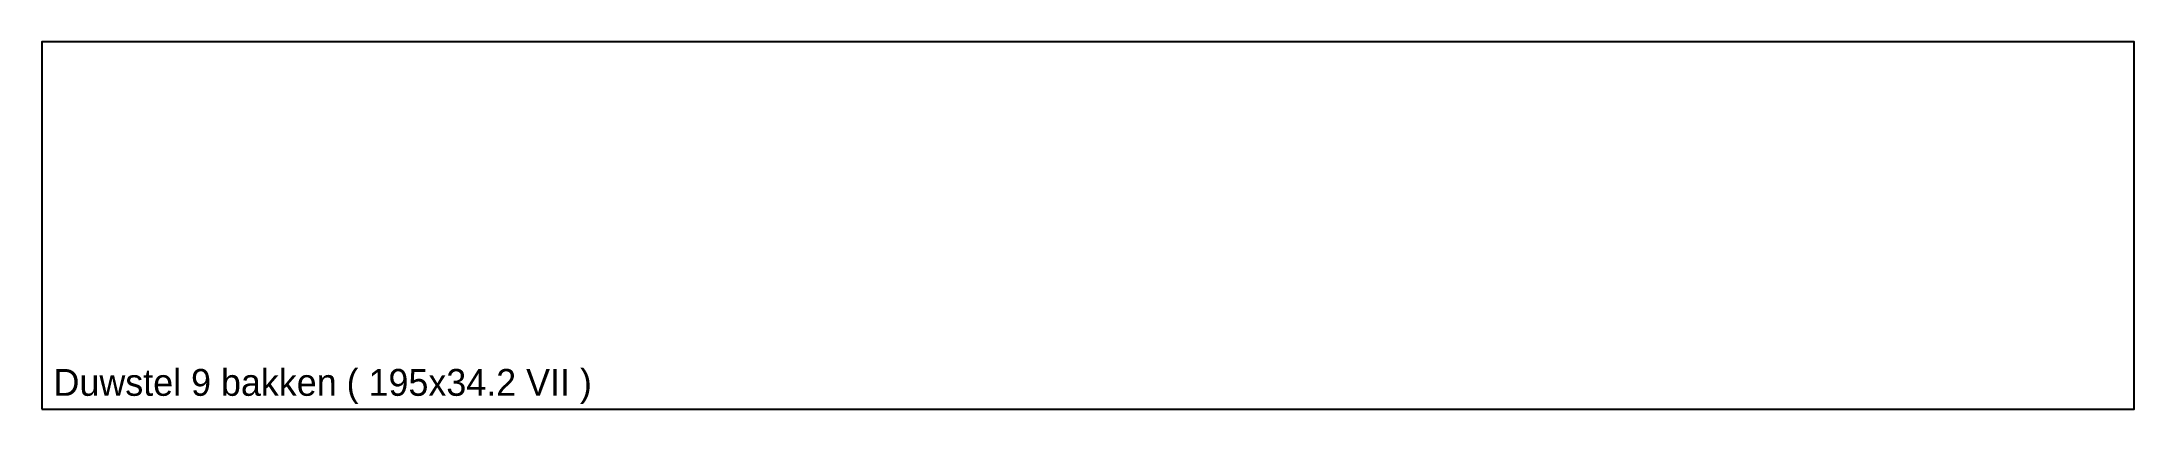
# Model space of a CAD drawing. Extents: x 0 to 195, y 0 to 34.
import ezdxf

# ---------------------------------------------------------------- set-up
doc = ezdxf.new("R2010")
doc.units = 0

msp = doc.modelspace()

# ---------------------------------------------------------------- linework, layer by layer
msp.add_lwpolyline([(0, 0), (195, 0), (195, 34.2), (0, 34.2)], close=True)

# ---------------------------------------------------------------- texts
msp.add_text('Duwstel 9 bakken ( 195x34.2 VII )', height=2.5).set_placement((1.09, 1.24))

doc.saveas('drawing.dxf')
